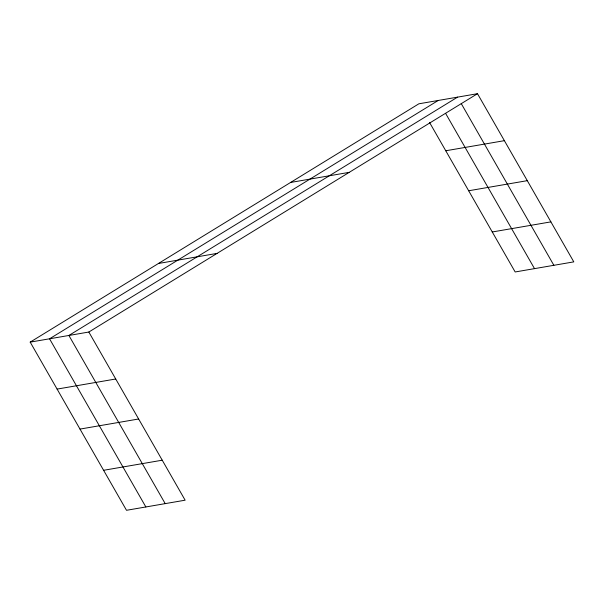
<?xml version="1.0" encoding="UTF-8"?>
<svg xmlns="http://www.w3.org/2000/svg" width="604" height="604" viewBox="0 0 604 604"><rect width="100%" height="100%" fill="white"/><g stroke="black" fill="none" stroke-linecap="round" stroke-linejoin="round"><path stroke-width="0.91" d="M30.2 342.128L88.833 332.034L185.141 500.195L126.508 510.297L30.2 342.128L418.859 103.805L477.492 93.703L573.8 261.872L515.167 271.966L429.527 122.423M438.21 100.468L49.551 338.799L145.858 506.96M457.56 97.138L68.894 335.469L165.202 503.63M88.833 332.034L477.492 93.703M445.76 150.766L504.385 140.672M290.599 182.453L349.233 172.351M468.659 190.766L527.292 180.664M158.459 263.48L217.093 253.386M492.26 231.974L550.893 221.872M57.093 389.097L115.726 378.995M80 429.089L138.633 418.995M103.601 470.297L162.234 460.203M461.267 103.616L553.868 265.299M445.631 113.424L534.517 268.637"/></g></svg>
